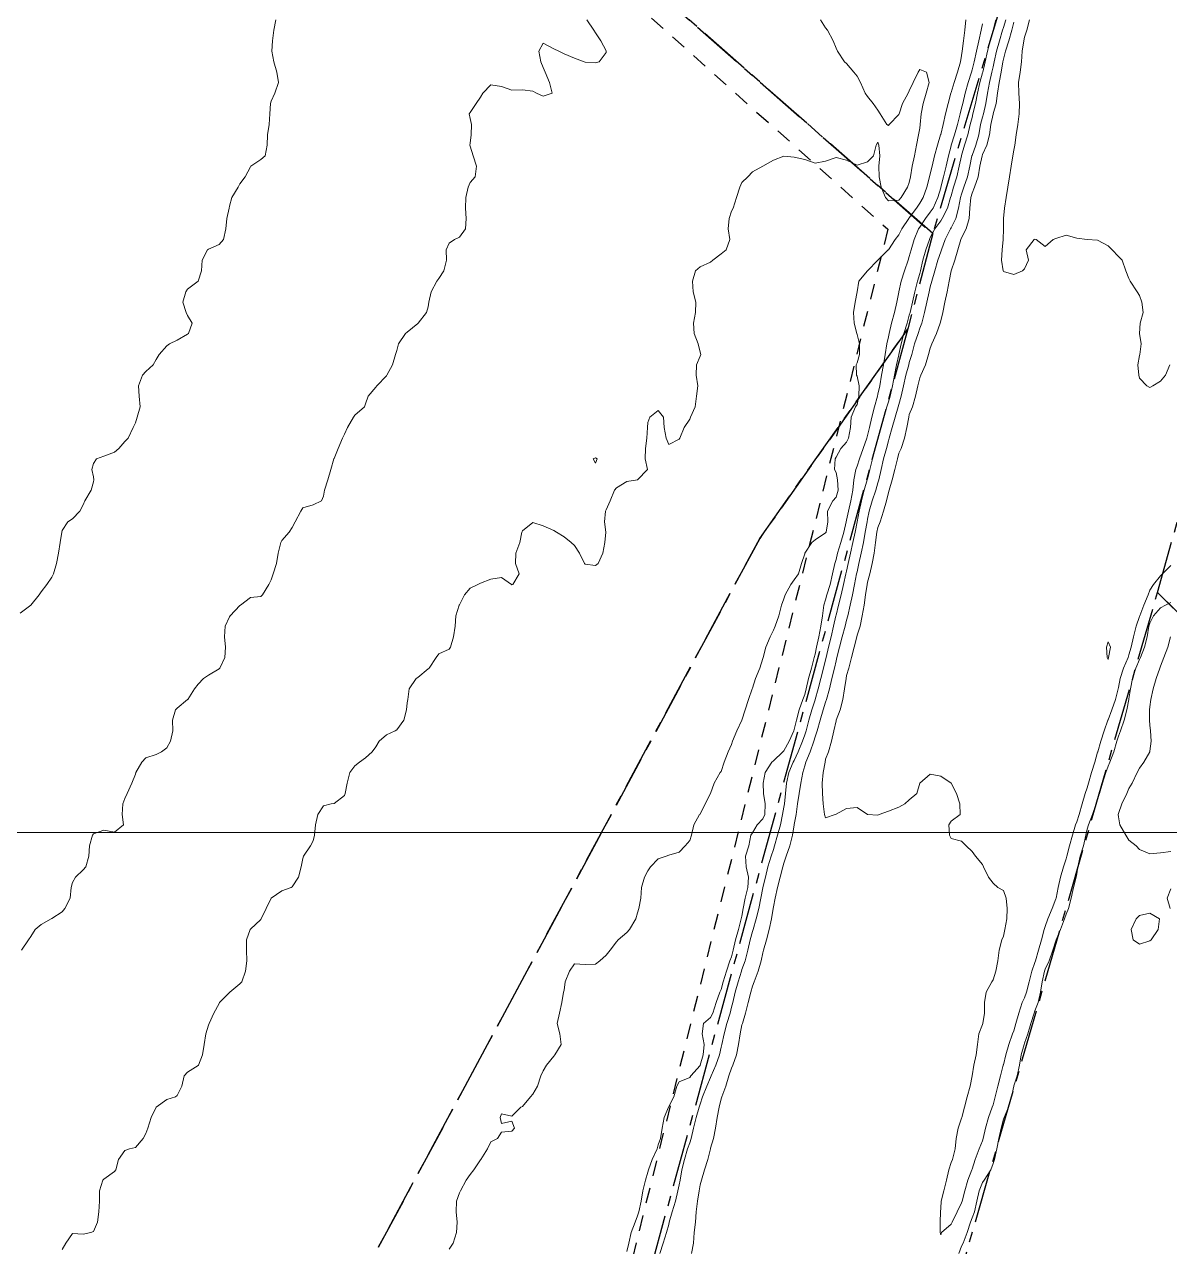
# Model space of a CAD drawing. Header units: centimetres. Extents: x 0 to 642158, y -847 to 649707.
# Drawn here: x 617780.9 to 617835.7, y 620967.6 to 621026 of the extents above; entities that cross this region are included whole.
import ezdxf

# ---------------------------------------------------------------- set-up
doc = ezdxf.new("R2010")
doc.units = ezdxf.units.CM
doc.header["$MEASUREMENT"] = 0
doc.linetypes.add('CENTERX2', pattern=[4, 2.5, -0.5, 0.5, -0.5])
doc.linetypes.add('JIS_02_0.7', pattern=[1.35, 0.75, -0.6])
for name, color, linetype, lineweight in [('MEV_grille', 254, 'Continuous', 9), ('WAL_parcellaire agricole', 7, 'JIS_02_0.7', 25), ('WAL_topographie 0.5', 253, 'Continuous', 20)]:
    doc.layers.add(name, color=color, linetype=linetype, lineweight=lineweight)
doc.layers.add('SPW_parcellaire cadastral', color=7, linetype='CENTERX2', lineweight=25, true_color=0xff0542)

# ---------------------------------------------------------------- blocks, each defined once
blk = doc.blocks.new('*U114')
at = {"layer": 'MEV_grille', "transparency": 33554687}
blk.add_lwpolyline([(-1338.461, 0), (1338.461, 0)], dxfattribs=at)
blk = doc.blocks.new('*U115')
at = {"layer": 'MEV_grille', "color": 0, "linetype": 'ByBlock', "lineweight": -2, "transparency": 16777216}
blk.add_blockref('*U114', (0, -1400), dxfattribs=at)

msp = doc.modelspace()

# ---------------------------------------------------------------- linework, layer by layer
at = {"layer": 'SPW_parcellaire cadastral'}
for points in [[(617783.06, 621052.299), (617824.366, 621016.028), (617823.177, 621011.472), (617816.096, 621001.449), (617790.775, 620954.35), (617787.593, 620940.336), (617787.517, 620940.003), (617678.966, 621055.851), (617718.844, 621070.16), (617752.33, 621080.15), (617767.153, 621066.773), (617783.06, 621052.299)], [(617783.06, 621052.299), (617833.415, 621046.455), (617824.366, 621016.028), (617783.06, 621052.299)], [(617850.916, 620983.327), (617835.111, 620998.855), (617837.56, 621007.598), (617839.482, 621014.454), (617861.199, 621008.341)], [(617805.366, 620946.351), (617799.744, 620926.838), (617787.593, 620940.336), (617790.775, 620954.35), (617816.096, 621001.449), (617823.177, 621011.472), (617805.366, 620946.351)], [(617835.37, 620945.51), (617831.067, 620946.753), (617824.494, 620948.556), (617820.852, 620949.557), (617835.111, 620998.855), (617850.916, 620983.327)]]:
    msp.add_lwpolyline(points, dxfattribs=at)
at = {"layer": 'WAL_parcellaire agricole'}
msp.add_lwpolyline([(617711.348, 621023.973), (617682.511, 621055.47), (617712.232, 621066.306), (617752.064, 621078.644), (617761.967, 621069.104), (617779.177, 621054.814), (617799.846, 621036.234), (617822.223, 621016.236), (617800.306, 620927.942), (617776.245, 620953.259), (617751.353, 620981.853), (617711.348, 621023.973)], dxfattribs=at)
at = {"layer": 'WAL_topographie 0.5'}
for points in [[(617792.962, 621026.25), (617792.871, 621025.75), (617792.802, 621025.25), (617792.767, 621024.75), (617792.878, 621024.25), (617793.019, 621023.75), (617793.091, 621023.25), (617792.921, 621022.75), (617792.75, 621022.368), (617792.706, 621022.25), (617792.671, 621021.75), (617792.646, 621021.25), (617792.57, 621020.75), (617792.557, 621020.25), (617792.45, 621019.75), (617792.25, 621019.568), (617791.773, 621019.25), (617791.75, 621019.221), (617791.5, 621018.75), (617791.25, 621018.402), (617791.16, 621018.25), (617790.863, 621017.75), (617790.75, 621017.341), (617790.73, 621017.25), (617790.625, 621016.75), (617790.569, 621016.25), (617790.46, 621015.75), (617790.25, 621015.509), (617789.75, 621015.279), (617789.702, 621015.25), (617789.447, 621014.75), (617789.412, 621014.25), (617789.25, 621013.75), (617789.25, 621013.75), (617788.75, 621013.378), (617788.661, 621013.25), (617788.518, 621012.75), (617788.676, 621012.25), (617788.75, 621012.112), (617788.964, 621011.75), (617788.785, 621011.25), (617788.75, 621011.216), (617788.25, 621010.926), (617787.889, 621010.75), (617787.75, 621010.657), (617787.395, 621010.25), (617787.25, 621010), (617787.095, 621009.75), (617786.75, 621009.428), (617786.597, 621009.25), (617786.404, 621008.75), (617786.432, 621008.25), (617786.478, 621007.75), (617786.332, 621007.25), (617786.25, 621006.984), (617786.153, 621006.75), (617785.911, 621006.25), (617785.75, 621006.083), (617785.464, 621005.75), (617785.25, 621005.567), (617784.75, 621005.382), (617784.393, 621005.25), (617784.25, 621005.028), (617784.176, 621004.75), (617784.25, 621004.393), (617784.265, 621004.25), (617784.25, 621004.159), (617784.143, 621003.75), (617783.835, 621003.25), (617783.75, 621003.056), (617783.588, 621002.75), (617783.25, 621002.379), (617783.028, 621002.25), (617782.75, 621001.833), (617782.73, 621001.75), (617782.654, 621001.25), (617782.574, 621000.75), (617782.476, 621000.25), (617782.344, 620999.75), (617782.25, 620999.589), (617782.012, 620999.25), (617781.75, 620998.9), (617781.656, 620998.75), (617781.25, 620998.25), (617781.25, 620998.25), (617780.75, 620997.875)], [(617807.827, 621026.25), (617808.171, 621025.75), (617808.25, 621025.627), (617808.503, 621025.25), (617808.75, 621024.773), (617808.76, 621024.75), (617808.75, 621024.691), (617808.424, 621024.25), (617808.25, 621024.191), (617807.75, 621024.234), (617807.7, 621024.25), (617807.25, 621024.42), (617806.75, 621024.627), (617806.491, 621024.75), (617806.25, 621024.87), (617805.75, 621025.143), (617805.546, 621024.75), (617805.64, 621024.25), (617805.75, 621023.97), (617805.849, 621023.75), (617806.044, 621023.25), (617806.182, 621022.75), (617805.75, 621022.597), (617805.422, 621022.75), (617805.25, 621022.835), (617804.75, 621022.898), (617804.25, 621022.884), (617803.75, 621023.056), (617803.25, 621023.135), (617802.865, 621022.75), (617802.75, 621022.546), (617802.547, 621022.25), (617802.25, 621021.818), (617802.215, 621021.75), (617802.25, 621021.536), (617802.321, 621021.25), (617802.297, 621020.75), (617802.25, 621020.35), (617802.242, 621020.25), (617802.25, 621020.217), (617802.396, 621019.75), (617802.566, 621019.25), (617802.49, 621018.75), (617802.25, 621018.464), (617802.167, 621018.25), (617802.056, 621017.75), (617802.034, 621017.25), (617802.061, 621016.75), (617802.039, 621016.25), (617801.75, 621015.856), (617801.5, 621015.75), (617801.25, 621015.575), (617801.115, 621015.25), (617801.13, 621014.75), (617801, 621014.25), (617800.75, 621013.888), (617800.655, 621013.75), (617800.388, 621013.25), (617800.285, 621012.75), (617800.25, 621012.528), (617800.172, 621012.25), (617799.771, 621011.75), (617799.75, 621011.733), (617799.25, 621011.318), (617799.169, 621011.25), (617798.836, 621010.75), (617798.75, 621010.438), (617798.685, 621010.25), (617798.547, 621009.75), (617798.273, 621009.25), (617798.25, 621009.223), (617797.79, 621008.75), (617797.75, 621008.69), (617797.383, 621008.25), (617797.25, 621007.887), (617797.206, 621007.75), (617796.75, 621007.342), (617796.681, 621007.25), (617796.395, 621006.75), (617796.25, 621006.442), (617796.148, 621006.25), (617795.946, 621005.75), (617795.75, 621005.274), (617795.741, 621005.25), (617795.6, 621004.75), (617795.445, 621004.25), (617795.285, 621003.75), (617795.25, 621003.464), (617795.156, 621003.25), (617794.75, 621003.053), (617794.25, 621002.906), (617794.164, 621002.75), (617793.891, 621002.25), (617793.75, 621001.975), (617793.6, 621001.75), (617793.25, 621001.346), (617793.2, 621001.25), (617793.074, 621000.75), (617793, 621000.25), (617792.839, 620999.75), (617792.75, 620999.461), (617792.636, 620999.25), (617792.325, 620998.75), (617792.25, 620998.675), (617791.75, 620998.631), (617791.279, 620998.25), (617791.25, 620998.237), (617790.787, 620997.75), (617790.75, 620997.702), (617790.538, 620997.25), (617790.513, 620996.75), (617790.556, 620996.25), (617790.524, 620995.75), (617790.294, 620995.25), (617790.25, 620995.208), (617789.75, 620994.909), (617789.509, 620994.75), (617789.25, 620994.481), (617789.079, 620994.25), (617788.763, 620993.75), (617788.75, 620993.738), (617788.25, 620993.331), (617788.177, 620993.25), (617788.031, 620992.75), (617788.038, 620992.25), (617787.933, 620991.75), (617787.75, 620991.436), (617787.5, 620991.25), (617787.25, 620991.115), (617786.75, 620990.956), (617786.561, 620990.75), (617786.272, 620990.25), (617786.25, 620990.173), (617786.088, 620989.75), (617785.862, 620989.25), (617785.75, 620989.013), (617785.659, 620988.75), (617785.617, 620988.25), (617785.679, 620987.75), (617785.25, 620987.397), (617784.75, 620987.5), (617784.25, 620987.317), (617784.203, 620987.25), (617784.055, 620986.75), (617784.023, 620986.25), (617783.884, 620985.75), (617783.75, 620985.605), (617783.385, 620985.25), (617783.25, 620985), (617783.174, 620984.75), (617783.127, 620984.25), (617782.871, 620983.75), (617782.75, 620983.598), (617782.25, 620983.265), (617782.224, 620983.25), (617781.75, 620982.985), (617781.464, 620982.75), (617781.25, 620982.417), (617781.139, 620982.25), (617780.806, 620981.75)], [(617819.006, 621026.25), (617819.25, 621025.87), (617819.338, 621025.75), (617819.61, 621025.25), (617819.75, 621024.9), (617819.813, 621024.75), (617820.155, 621024.25), (617820.25, 621024.155), (617820.604, 621023.75), (617820.75, 621023.555), (617820.917, 621023.25), (617821.133, 621022.75), (617821.25, 621022.583), (617821.519, 621022.25), (617821.75, 621021.934), (617821.859, 621021.75), (617822.171, 621021.25), (617822.25, 621021.205), (617822.292, 621021.25), (617822.75, 621021.721), (617822.767, 621021.75), (617822.93, 621022.25), (617823.189, 621022.75), (617823.25, 621022.859), (617823.434, 621023.25), (617823.667, 621023.75), (617823.75, 621023.875), (617824.073, 621023.75), (617824.198, 621023.25), (617824.048, 621022.75), (617823.907, 621022.25), (617823.818, 621021.75), (617823.766, 621021.25), (617823.75, 621021.068), (617823.693, 621020.75), (617823.596, 621020.25), (617823.493, 621019.75), (617823.389, 621019.25), (617823.303, 621018.75), (617823.25, 621018.475), (617823.163, 621018.25), (617822.852, 621017.75), (617822.75, 621017.629), (617822.25, 621017.595), (617822.114, 621017.75), (617821.9, 621018.25), (617821.804, 621018.75), (617821.795, 621019.25), (617821.842, 621019.75), (617821.788, 621020.25), (617821.75, 621020.393), (617821.67, 621020.25), (617821.536, 621019.75), (617821.25, 621019.464), (617820.75, 621019.306), (617820.25, 621019.538), (617819.75, 621019.669), (617819.25, 621019.494), (617818.75, 621019.4), (617818.25, 621019.567), (617817.75, 621019.679), (617817.25, 621019.736), (617816.75, 621019.547), (617816.25, 621019.25), (617816.25, 621019.25), (617815.75, 621018.988), (617815.533, 621018.75), (617815.25, 621018.479), (617815.152, 621018.25), (617814.99, 621017.75), (617814.823, 621017.25), (617814.75, 621017.102), (617814.632, 621016.75), (617814.59, 621016.25), (617814.666, 621015.75), (617814.5, 621015.25), (617814.25, 621015.067), (617813.85, 621014.75), (617813.75, 621014.657), (617813.25, 621014.432), (617813.028, 621014.25), (617812.885, 621013.75), (617812.917, 621013.25), (617813.038, 621012.75), (617813.025, 621012.25), (617812.928, 621011.75), (617812.958, 621011.25), (617813.16, 621010.75), (617813.25, 621010.361), (617813.282, 621010.25), (617813.25, 621010.159), (617813.07, 621009.75), (617813.054, 621009.25), (617813.132, 621008.75), (617813.083, 621008.25), (617813.007, 621007.75), (617812.791, 621007.25), (617812.75, 621007.156), (617812.49, 621006.75), (617812.283, 621006.25), (617812.25, 621006.2), (617811.75, 621005.938), (617811.618, 621006.25), (617811.53, 621006.75), (617811.5, 621007.25), (617811.25, 621007.575), (617810.844, 621007.25), (617810.75, 621007), (617810.731, 621006.75), (617810.708, 621006.25), (617810.644, 621005.75), (617810.623, 621005.25), (617810.733, 621004.75), (617810.25, 621004.25), (617810.25, 621004.25), (617809.75, 621004.168), (617809.25, 621003.875), (617809.148, 621003.75), (617808.946, 621003.25), (617808.75, 621002.81), (617808.724, 621002.75), (617808.68, 621002.25), (617808.743, 621001.75), (617808.699, 621001.25), (617808.604, 621000.75), (617808.377, 621000.25), (617808.25, 621000.148), (617807.75, 621000.212), (617807.721, 621000.25), (617807.477, 621000.75), (617807.25, 621001.104), (617807.088, 621001.25), (617806.75, 621001.528), (617806.38, 621001.75), (617806.25, 621001.823), (617805.75, 621002.056), (617805.25, 621002.217), (617804.75, 621001.806), (617804.724, 621001.75), (617804.633, 621001.25), (617804.44, 621000.75), (617804.421, 621000.25), (617804.596, 620999.75), (617804.296, 620999.25), (617804.25, 620999.237), (617804.228, 620999.25), (617803.75, 620999.573), (617803.25, 620999.506), (617802.75, 620999.304), (617802.625, 620999.25), (617802.25, 620999.068), (617801.987, 620998.75), (617801.75, 620998.275), (617801.736, 620998.25), (617801.571, 620997.75), (617801.542, 620997.25), (617801.464, 620996.75), (617801.319, 620996.25), (617801.25, 620996.155), (617800.75, 620995.93), (617800.632, 620995.75), (617800.29, 620995.25), (617800.25, 620995.206), (617799.75, 620994.791), (617799.678, 620994.75), (617799.341, 620994.25), (617799.273, 620993.75), (617799.25, 620993.583), (617799.213, 620993.25), (617799.089, 620992.75), (617798.75, 620992.287), (617798.671, 620992.25), (617798.25, 620992.06), (617797.908, 620991.75), (617797.75, 620991.477), (617797.578, 620991.25), (617797.25, 620990.962), (617796.958, 620990.75), (617796.75, 620990.571), (617796.507, 620990.25), (617796.377, 620989.75), (617796.281, 620989.25), (617796.25, 620989.162), (617795.75, 620988.779), (617795.607, 620988.75), (617795.25, 620988.667), (617794.966, 620988.25), (617794.866, 620987.75), (617794.819, 620987.25), (617794.75, 620986.983), (617794.62, 620986.75), (617794.289, 620986.25), (617794.25, 620986.143), (617794.174, 620985.75), (617794.045, 620985.25), (617793.75, 620984.779), (617793.691, 620984.75), (617793.25, 620984.597), (617792.75, 620984.25), (617792.75, 620984.25), (617792.511, 620983.75), (617792.269, 620983.25), (617792.25, 620983.231), (617791.75, 620982.769), (617791.74, 620982.75), (617791.567, 620982.25), (617791.562, 620981.75), (617791.583, 620981.25), (617791.516, 620980.75), (617791.345, 620980.25), (617791.25, 620980.147), (617790.766, 620979.75), (617790.75, 620979.736), (617790.276, 620979.25), (617790.25, 620979.208), (617790.006, 620978.75), (617789.781, 620978.25), (617789.75, 620978.178), (617789.627, 620977.75), (617789.534, 620977.25), (617789.466, 620976.75), (617789.261, 620976.25), (617789.25, 620976.238), (617788.75, 620975.917), (617788.591, 620975.75), (617788.475, 620975.25), (617788.25, 620974.8), (617788.167, 620974.75), (617787.75, 620974.615), (617787.25, 620974.25), (617787.25, 620974.25), (617787.005, 620973.75), (617786.848, 620973.25), (617786.75, 620972.985), (617786.629, 620972.75), (617786.25, 620972.319), (617785.964, 620972.25), (617785.75, 620972.178), (617785.45, 620971.75), (617785.324, 620971.25), (617785.25, 620971.174), (617784.75, 620970.811), (617784.691, 620970.75), (617784.531, 620970.25), (617784.535, 620969.75), (617784.504, 620969.25), (617784.441, 620968.75), (617784.25, 620968.3), (617784.125, 620968.25), (617783.75, 620968.173), (617783.25, 620968.212), (617782.934, 620967.75), (617782.75, 620967.446)], [(617825.959, 621026.25), (617825.909, 621025.75), (617825.847, 621025.25), (617825.783, 621024.75), (617825.75, 621024.552), (617825.689, 621024.25), (617825.551, 621023.75), (617825.39, 621023.25), (617825.25, 621022.775), (617825.242, 621022.75), (617825.106, 621022.25), (617824.983, 621021.75), (617824.863, 621021.25), (617824.75, 621020.773), (617824.744, 621020.75), (617824.599, 621020.25), (617824.461, 621019.75), (617824.338, 621019.25), (617824.25, 621018.886), (617824.213, 621018.75), (617824.085, 621018.25), (617823.907, 621017.75), (617823.75, 621017.491), (617823.587, 621017.25), (617823.25, 621016.784), (617823.22, 621016.75), (617822.885, 621016.25), (617822.75, 621015.962), (617822.574, 621015.75), (617822.25, 621015.259), (617822.235, 621015.25), (617821.75, 621014.75), (617821.75, 621014.75), (617821.25, 621014.25), (617821.25, 621014.25), (617820.839, 621013.75), (617820.75, 621013.25), (617820.75, 621013.25), (617820.659, 621012.75), (617820.575, 621012.25), (617820.613, 621011.75), (617820.734, 621011.25), (617820.75, 621011.2), (617820.867, 621010.75), (617820.863, 621010.25), (617820.75, 621009.85), (617820.716, 621009.75), (617820.726, 621009.25), (617820.75, 621009.211), (617820.855, 621008.75), (617820.843, 621008.25), (617820.75, 621007.853), (617820.677, 621007.75), (617820.475, 621007.25), (617820.439, 621006.75), (617820.349, 621006.25), (617820.25, 621006.051), (617819.968, 621005.75), (617819.75, 621005.337), (617819.702, 621005.25), (617819.668, 621004.75), (617819.75, 621004.598), (617819.822, 621004.25), (617819.843, 621003.75), (617819.75, 621003.419), (617819.592, 621003.25), (617819.342, 621002.75), (617819.354, 621002.25), (617819.267, 621001.75), (617819.25, 621001.718), (617818.75, 621001.383), (617818.587, 621001.25), (617818.258, 621000.75), (617818.25, 621000.716), (617818.089, 621000.25), (617817.952, 620999.75), (617817.75, 620999.464), (617817.591, 620999.25), (617817.308, 620998.75), (617817.25, 620998.564), (617817.147, 620998.25), (617817.019, 620997.75), (617816.835, 620997.25), (617816.75, 620997.056), (617816.591, 620996.75), (617816.388, 620996.25), (617816.265, 620995.75), (617816.25, 620995.699), (617816.107, 620995.25), (617815.898, 620994.75), (617815.75, 620994.283), (617815.737, 620994.25), (617815.566, 620993.75), (617815.407, 620993.25), (617815.25, 620992.75), (617815.25, 620992.75), (617814.998, 620992.25), (617814.8, 620991.75), (617814.75, 620991.599), (617814.587, 620991.25), (617814.395, 620990.75), (617814.25, 620990.304), (617814.206, 620990.25), (617813.925, 620989.75), (617813.75, 620989.25), (617813.75, 620989.25), (617813.492, 620988.75), (617813.25, 620988.265), (617813.227, 620988.25), (617812.954, 620987.75), (617812.839, 620987.25), (617812.75, 620987), (617812.538, 620986.75), (617812.25, 620986.438), (617811.75, 620986.306), (617811.625, 620986.25), (617811.25, 620986.128), (617810.882, 620985.75), (617810.75, 620985.55), (617810.587, 620985.25), (617810.444, 620984.75), (617810.41, 620984.25), (617810.32, 620983.75), (617810.25, 620983.536), (617810.173, 620983.25), (617809.878, 620982.75), (617809.75, 620982.599), (617809.324, 620982.25), (617809.25, 620982.163), (617808.953, 620981.75), (617808.75, 620981.518), (617808.462, 620981.25), (617808.25, 620981.083), (617807.75, 620981.074), (617807.25, 620981.1), (617807, 620980.75), (617806.798, 620980.25), (617806.75, 620979.85), (617806.725, 620979.75), (617806.637, 620979.25), (617806.533, 620978.75), (617806.417, 620978.25), (617806.55, 620977.75), (617806.609, 620977.25), (617806.309, 620976.75), (617806.25, 620976.685), (617805.912, 620976.25), (617805.75, 620975.99), (617805.641, 620975.75), (617805.475, 620975.25), (617805.25, 620974.875), (617805.135, 620974.75), (617804.75, 620974.281), (617804.679, 620974.25), (617804.25, 620973.821), (617803.75, 620973.929), (617803.684, 620973.75), (617803.75, 620973.472), (617804.25, 620973.583), (617804.375, 620973.25), (617804.25, 620973.096), (617803.75, 620973.05), (617803.562, 620972.75), (617803.25, 620972.583), (617803.078, 620972.25), (617802.764, 620971.75), (617802.75, 620971.734), (617802.438, 620971.25), (617802.25, 620971.025), (617802.064, 620970.75), (617801.799, 620970.25), (617801.75, 620970.146), (617801.602, 620969.75), (617801.581, 620969.25), (617801.639, 620968.75), (617801.599, 620968.25), (617801.446, 620967.75), (617801.25, 620967.46)], [(617827.38, 621026.25), (617827.258, 621025.75), (617827.25, 621025.719), (617827.113, 621025.25), (617826.983, 621024.75), (617826.871, 621024.25), (617826.758, 621023.75), (617826.75, 621023.714), (617826.623, 621023.25), (617826.511, 621022.75), (617826.409, 621022.25), (617826.289, 621021.75), (617826.25, 621021.578), (617826.162, 621021.25), (617826.044, 621020.75), (617825.888, 621020.25), (617825.75, 621019.758), (617825.748, 621019.75), (617825.638, 621019.25), (617825.514, 621018.75), (617825.36, 621018.25), (617825.25, 621017.832), (617825.225, 621017.75), (617825.067, 621017.25), (617824.82, 621016.75), (617824.75, 621016.638), (617824.472, 621016.25), (617824.25, 621015.836), (617824.207, 621015.75), (617824.036, 621015.25), (617823.9, 621014.75), (617823.783, 621014.25), (617823.75, 621014.124), (617823.647, 621013.75), (617823.514, 621013.25), (617823.403, 621012.75), (617823.285, 621012.25), (617823.25, 621012.126), (617823.141, 621011.75), (617822.989, 621011.25), (617822.86, 621010.75), (617822.754, 621010.25), (617822.75, 621010.233), (617822.644, 621009.75), (617822.538, 621009.25), (617822.439, 621008.75), (617822.329, 621008.25), (617822.25, 621007.976), (617822.178, 621007.75), (617822.026, 621007.25), (617821.894, 621006.75), (617821.761, 621006.25), (617821.75, 621006.209), (617821.623, 621005.75), (617821.49, 621005.25), (617821.364, 621004.75), (617821.25, 621004.288), (617821.239, 621004.25), (617821.091, 621003.75), (617820.963, 621003.25), (617820.853, 621002.75), (617820.751, 621002.25), (617820.75, 621002.243), (617820.658, 621001.75), (617820.549, 621001.25), (617820.432, 621000.75), (617820.331, 621000.25), (617820.25, 620999.876), (617820.219, 620999.75), (617820.102, 620999.25), (617819.986, 620998.75), (617819.862, 620998.25), (617819.75, 620997.774), (617819.744, 620997.75), (617819.623, 620997.25), (617819.506, 620996.75), (617819.393, 620996.25), (617819.279, 620995.75), (617819.25, 620995.636), (617819.144, 620995.25), (617819.012, 620994.75), (617818.895, 620994.25), (617818.755, 620993.75), (617818.75, 620993.736), (617818.589, 620993.25), (617818.442, 620992.75), (617818.311, 620992.25), (617818.25, 620992.058), (617818.145, 620991.75), (617817.929, 620991.25), (617817.75, 620990.834), (617817.701, 620990.75), (617817.496, 620990.25), (617817.386, 620989.75), (617817.328, 620989.25), (617817.275, 620988.75), (617817.25, 620988.593), (617817.189, 620988.25), (617817.085, 620987.75), (617816.952, 620987.25), (617816.801, 620986.75), (617816.75, 620986.574), (617816.646, 620986.25), (617816.492, 620985.75), (617816.368, 620985.25), (617816.254, 620984.75), (617816.25, 620984.731), (617816.151, 620984.25), (617816.05, 620983.75), (617815.925, 620983.25), (617815.777, 620982.75), (617815.75, 620982.652), (617815.649, 620982.25), (617815.535, 620981.75), (617815.397, 620981.25), (617815.25, 620980.833), (617815.223, 620980.75), (617815.063, 620980.25), (617814.922, 620979.75), (617814.806, 620979.25), (617814.75, 620979.03), (617814.679, 620978.75), (617814.532, 620978.25), (617814.391, 620977.75), (617814.284, 620977.25), (617814.25, 620977.113), (617814.171, 620976.75), (617813.997, 620976.25), (617813.782, 620975.75), (617813.75, 620975.675), (617813.562, 620975.25), (617813.359, 620974.75), (617813.25, 620974.39), (617813.203, 620974.25), (617813.067, 620973.75), (617812.939, 620973.25), (617812.818, 620972.75), (617812.75, 620972.535), (617812.653, 620972.25), (617812.495, 620971.75), (617812.38, 620971.25), (617812.288, 620970.75), (617812.25, 620970.537), (617812.191, 620970.25), (617812.066, 620969.75), (617811.916, 620969.25), (617811.777, 620968.75), (617811.75, 620968.638), (617811.643, 620968.25), (617811.487, 620967.75), (617811.32, 620967.25)], [(617827.857, 621026.25), (617827.75, 621025.879), (617827.71, 621025.75), (617827.553, 621025.25), (617827.418, 621024.75), (617827.306, 621024.25), (617827.25, 621024.006), (617827.19, 621023.75), (617827.075, 621023.25), (617826.992, 621022.75), (617826.915, 621022.25), (617826.789, 621021.75), (617826.75, 621021.598), (617826.657, 621021.25), (617826.574, 621020.75), (617826.43, 621020.25), (617826.25, 621019.77), (617826.243, 621019.75), (617826.138, 621019.25), (617826.034, 621018.75), (617825.859, 621018.25), (617825.75, 621017.908), (617825.7, 621017.75), (617825.604, 621017.25), (617825.474, 621016.75), (617825.25, 621016.303), (617825.218, 621016.25), (617824.965, 621015.75), (617824.783, 621015.25), (617824.75, 621015.153), (617824.617, 621014.75), (617824.469, 621014.25), (617824.329, 621013.75), (617824.25, 621013.477), (617824.192, 621013.25), (617824.079, 621012.75), (617823.972, 621012.25), (617823.843, 621011.75), (617823.75, 621011.501), (617823.668, 621011.25), (617823.505, 621010.75), (617823.368, 621010.25), (617823.25, 621009.861), (617823.221, 621009.75), (617823.087, 621009.25), (617822.967, 621008.75), (617822.858, 621008.25), (617822.75, 621007.862), (617822.72, 621007.75), (617822.572, 621007.25), (617822.435, 621006.75), (617822.291, 621006.25), (617822.25, 621006.114), (617822.156, 621005.75), (617822.023, 621005.25), (617821.904, 621004.75), (617821.792, 621004.25), (617821.75, 621004.109), (617821.643, 621003.75), (617821.474, 621003.25), (617821.335, 621002.75), (617821.25, 621002.369), (617821.228, 621002.25), (617821.143, 621001.75), (617821.057, 621001.25), (617820.954, 621000.75), (617820.843, 621000.25), (617820.75, 620999.852), (617820.728, 620999.75), (617820.626, 620999.25), (617820.532, 620998.75), (617820.427, 620998.25), (617820.308, 620997.75), (617820.25, 620997.537), (617820.179, 620997.25), (617820.046, 620996.75), (617819.912, 620996.25), (617819.79, 620995.75), (617819.75, 620995.589), (617819.674, 620995.25), (617819.55, 620994.75), (617819.434, 620994.25), (617819.295, 620993.75), (617819.25, 620993.62), (617819.138, 620993.25), (617818.991, 620992.75), (617818.849, 620992.25), (617818.75, 620991.955), (617818.689, 620991.75), (617818.507, 620991.25), (617818.306, 620990.75), (617818.25, 620990.566), (617818.164, 620990.25), (617818.064, 620989.75), (617817.981, 620989.25), (617817.912, 620988.75), (617817.834, 620988.25), (617817.75, 620987.772), (617817.747, 620987.75), (617817.663, 620987.25), (617817.536, 620986.75), (617817.37, 620986.25), (617817.25, 620985.912), (617817.201, 620985.75), (617817.078, 620985.25), (617816.955, 620984.75), (617816.832, 620984.25), (617816.75, 620983.83), (617816.738, 620983.75), (617816.654, 620983.25), (617816.545, 620982.75), (617816.42, 620982.25), (617816.284, 620981.75), (617816.25, 620981.635), (617816.167, 620981.25), (617816.024, 620980.75), (617815.836, 620980.25), (617815.75, 620980.033), (617815.677, 620979.75), (617815.552, 620979.25), (617815.423, 620978.75), (617815.269, 620978.25), (617815.25, 620978.181), (617815.166, 620977.75), (617815.088, 620977.25), (617814.988, 620976.75), (617814.808, 620976.25), (617814.75, 620976.113), (617814.628, 620975.75), (617814.471, 620975.25), (617814.288, 620974.75), (617814.25, 620974.642), (617814.153, 620974.25), (617814.062, 620973.75), (617813.985, 620973.25), (617813.884, 620972.75), (617813.75, 620972.283), (617813.743, 620972.25), (617813.615, 620971.75), (617813.461, 620971.25), (617813.31, 620970.75), (617813.25, 620970.528), (617813.201, 620970.25), (617813.121, 620969.75), (617813.064, 620969.25), (617813.021, 620968.75), (617812.967, 620968.25), (617812.926, 620967.75), (617812.84, 620967.25)], [(617828.25, 621026.141), (617828.15, 621025.75), (617828.002, 621025.25), (617827.853, 621024.75), (617827.75, 621024.374), (617827.725, 621024.25), (617827.633, 621023.75), (617827.54, 621023.25), (617827.47, 621022.75), (617827.4, 621022.25), (617827.254, 621021.75), (617827.25, 621021.739), (617827.139, 621021.25), (617827.078, 621020.75), (617826.963, 621020.25), (617826.75, 621019.815), (617826.725, 621019.75), (617826.618, 621019.25), (617826.542, 621018.75), (617826.369, 621018.25), (617826.25, 621017.954), (617826.193, 621017.75), (617826.149, 621017.25), (617826.114, 621016.75), (617825.963, 621016.25), (617825.75, 621015.823), (617825.718, 621015.75), (617825.571, 621015.25), (617825.426, 621014.75), (617825.251, 621014.25), (617825.25, 621014.244), (617825.154, 621013.75), (617825.065, 621013.25), (617824.948, 621012.75), (617824.848, 621012.25), (617824.75, 621011.86), (617824.73, 621011.75), (617824.551, 621011.25), (617824.323, 621010.75), (617824.25, 621010.549), (617824.166, 621010.25), (617824.02, 621009.75), (617823.804, 621009.25), (617823.75, 621009.132), (617823.657, 621008.75), (617823.538, 621008.25), (617823.406, 621007.75), (617823.25, 621007.368), (617823.222, 621007.25), (617823.123, 621006.75), (617823.014, 621006.25), (617822.853, 621005.75), (617822.75, 621005.519), (617822.682, 621005.25), (617822.552, 621004.75), (617822.429, 621004.25), (617822.289, 621003.75), (617822.25, 621003.638), (617822.156, 621003.25), (617822.009, 621002.75), (617821.852, 621002.25), (617821.75, 621001.979), (617821.703, 621001.75), (617821.633, 621001.25), (617821.574, 621000.75), (617821.478, 621000.25), (617821.36, 620999.75), (617821.25, 620999.362), (617821.231, 620999.25), (617821.154, 620998.75), (617821.084, 620998.25), (617821.001, 620997.75), (617820.893, 620997.25), (617820.75, 620996.826), (617820.733, 620996.75), (617820.611, 620996.25), (617820.486, 620995.75), (617820.359, 620995.25), (617820.25, 620994.897), (617820.225, 620994.75), (617820.147, 620994.25), (617820.067, 620993.75), (617819.949, 620993.25), (617819.759, 620992.75), (617819.75, 620992.73), (617819.647, 620992.25), (617819.522, 620991.75), (617819.38, 620991.25), (617819.25, 620990.885), (617819.223, 620990.75), (617819.134, 620990.25), (617819.082, 620989.75), (617819.095, 620989.25), (617819.136, 620988.75), (617819.201, 620988.25), (617819.25, 620988.083), (617819.7, 620988.25), (617819.75, 620988.263), (617820.25, 620988.536), (617820.75, 620988.583), (617821.25, 620988.25), (617821.251, 620988.25), (617821.75, 620988.219), (617821.813, 620988.25), (617822.25, 620988.409), (617822.75, 620988.603), (617823.028, 620988.75), (617823.25, 620988.941), (617823.611, 620989.25), (617823.75, 620989.75), (617823.75, 620989.75), (617824.25, 620990.179), (617824.75, 620990.083), (617825.25, 620989.75), (617825.25, 620989.75), (617825.5, 620989.25), (617825.659, 620988.75), (617825.688, 620988.25), (617825.25, 620987.932), (617825.139, 620987.75), (617825.163, 620987.25), (617825.25, 620987.096), (617825.75, 620986.972), (617825.972, 620986.75), (617826.25, 620986.472), (617826.417, 620986.25), (617826.75, 620985.85), (617826.788, 620985.75), (617827.036, 620985.25), (617827.25, 620984.969), (617827.483, 620984.75), (617827.75, 620984.607), (617827.875, 620984.25), (617827.934, 620983.75), (617827.904, 620983.25), (617827.818, 620982.75), (617827.75, 620982.425), (617827.671, 620982.25), (617827.543, 620981.75), (617827.482, 620981.25), (617827.381, 620980.75), (617827.25, 620980.341), (617827.193, 620980.25), (617826.926, 620979.75), (617826.841, 620979.25), (617826.84, 620978.75), (617826.765, 620978.25), (617826.75, 620978.203), (617826.565, 620977.75), (617826.507, 620977.25), (617826.447, 620976.75), (617826.33, 620976.25), (617826.251, 620975.75), (617826.25, 620975.741), (617826.156, 620975.25), (617826.019, 620974.75), (617825.882, 620974.25), (617825.757, 620973.75), (617825.75, 620973.729), (617825.589, 620973.25), (617825.485, 620972.75), (617825.439, 620972.25), (617825.313, 620971.75), (617825.25, 620971.6), (617825.134, 620971.25), (617825.032, 620970.75), (617824.898, 620970.25), (617824.778, 620969.75), (617824.75, 620969.417), (617824.739, 620969.25), (617824.718, 620968.75), (617824.72, 620968.25), (617824.75, 620968.142), (617824.792, 620968.25), (617825.25, 620968.653), (617825.296, 620968.75), (617825.534, 620969.25), (617825.75, 620969.67), (617825.774, 620969.75), (617825.901, 620970.25), (617826.047, 620970.75), (617826.235, 620971.25), (617826.25, 620971.281), (617826.399, 620971.75), (617826.593, 620972.25), (617826.75, 620972.646), (617826.779, 620972.75), (617826.898, 620973.25), (617827.035, 620973.75), (617827.21, 620974.25), (617827.25, 620974.352), (617827.359, 620974.75), (617827.48, 620975.25), (617827.609, 620975.75), (617827.742, 620976.25), (617827.75, 620976.273), (617827.857, 620976.75), (617828.008, 620977.25), (617828.189, 620977.75), (617828.25, 620977.905), (617828.348, 620978.25), (617828.479, 620978.75), (617828.643, 620979.25), (617828.75, 620979.482), (617828.844, 620979.75), (617828.979, 620980.25), (617829.1, 620980.75), (617829.25, 620981.173), (617829.275, 620981.25), (617829.431, 620981.75), (617829.563, 620982.25), (617829.697, 620982.75), (617829.75, 620982.888), (617829.869, 620983.25), (617830.072, 620983.75), (617830.25, 620984.206), (617830.265, 620984.25), (617830.372, 620984.75), (617830.478, 620985.25), (617830.628, 620985.75), (617830.75, 620986.129), (617830.78, 620986.25), (617830.909, 620986.75), (617831.044, 620987.25), (617831.195, 620987.75), (617831.25, 620987.892), (617831.365, 620988.25), (617831.511, 620988.75), (617831.654, 620989.25), (617831.75, 620989.526), (617831.817, 620989.75), (617831.965, 620990.25), (617832.111, 620990.75), (617832.25, 620991.227), (617832.257, 620991.25), (617832.406, 620991.75), (617832.562, 620992.25), (617832.739, 620992.75), (617832.75, 620992.776), (617832.925, 620993.25), (617833.1, 620993.75), (617833.232, 620994.25), (617833.25, 620994.325), (617833.329, 620994.75), (617833.485, 620995.25), (617833.704, 620995.75), (617833.75, 620995.889), (617833.86, 620996.25), (617833.967, 620996.75), (617834.089, 620997.25), (617834.25, 620997.709), (617834.264, 620997.75), (617834.459, 620998.25), (617834.662, 620998.75), (617834.75, 620998.98), (617834.924, 620999.25), (617835.25, 620999.666), (617835.35, 620999.75), (617835.75, 621000.15)], [(617828.987, 621026.25), (617828.87, 621025.75), (617828.75, 621025.417), (617828.717, 621025.25), (617828.652, 621024.75), (617828.618, 621024.25), (617828.547, 621023.75), (617828.476, 621023.25), (617828.479, 621022.75), (617828.518, 621022.25), (617828.507, 621021.75), (617828.435, 621021.25), (617828.361, 621020.75), (617828.291, 621020.25), (617828.25, 621020.012), (617828.204, 621019.75), (617828.12, 621019.25), (617828.04, 621018.75), (617827.957, 621018.25), (617827.875, 621017.75), (617827.801, 621017.25), (617827.75, 621016.75), (617827.75, 621016.749), (617827.745, 621016.25), (617827.738, 621015.75), (617827.684, 621015.25), (617827.654, 621014.75), (617827.741, 621014.25), (617827.75, 621014.212), (617828.25, 621014.077), (617828.659, 621014.25), (617828.75, 621014.35), (617828.95, 621014.75), (617828.833, 621015.25), (617829.217, 621015.75), (617829.25, 621015.765), (617829.321, 621015.75), (617829.75, 621015.417), (617830.125, 621015.75), (617830.25, 621015.794), (617830.75, 621015.954), (617831.25, 621015.813), (617831.75, 621015.75), (617831.75, 621015.75), (617832.25, 621015.713), (617832.75, 621015.45), (617832.95, 621015.25), (617833.25, 621014.938), (617833.43, 621014.75), (617833.607, 621014.25), (617833.75, 621013.875), (617833.803, 621013.75), (617834.135, 621013.25), (617834.25, 621013.062), (617834.364, 621012.75), (617834.429, 621012.25), (617834.288, 621011.75), (617834.25, 621011.25), (617834.329, 621010.75), (617834.262, 621010.25), (617834.25, 621010.204), (617834.173, 621009.75), (617834.217, 621009.25), (617834.25, 621009.118), (617834.6, 621008.75), (617834.75, 621008.669), (617834.893, 621008.75), (617835.25, 621008.964), (617835.5, 621009.25), (617835.707, 621009.75)], [(617826.75, 621026.056), (617826.679, 621025.75), (617826.568, 621025.25), (617826.461, 621024.75), (617826.349, 621024.25), (617826.25, 621023.853), (617826.221, 621023.75), (617826.069, 621023.25), (617825.924, 621022.75), (617825.802, 621022.25), (617825.75, 621022.027), (617825.682, 621021.75), (617825.548, 621021.25), (617825.407, 621020.75), (617825.258, 621020.25), (617825.25, 621020.221), (617825.12, 621019.75), (617825.004, 621019.25), (617824.887, 621018.75), (617824.758, 621018.25), (617824.75, 621018.22), (617824.617, 621017.75), (617824.388, 621017.25), (617824.25, 621017.048), (617824.027, 621016.75), (617823.75, 621016.342), (617823.693, 621016.25), (617823.483, 621015.75), (617823.331, 621015.25), (617823.25, 621014.937), (617823.187, 621014.75), (617823.02, 621014.25), (617822.864, 621013.75), (617822.755, 621013.25), (617822.75, 621013.222), (617822.654, 621012.75), (617822.54, 621012.25), (617822.405, 621011.75), (617822.283, 621011.25), (617822.25, 621011.083), (617822.179, 621010.75), (617822.096, 621010.25), (617822.015, 621009.75), (617821.927, 621009.25), (617821.838, 621008.75), (617821.75, 621008.349), (617821.726, 621008.25), (617821.58, 621007.75), (617821.451, 621007.25), (617821.341, 621006.75), (617821.25, 621006.379), (617821.212, 621006.25), (617821.048, 621005.75), (617820.86, 621005.25), (617820.75, 621004.912), (617820.687, 621004.75), (617820.605, 621004.25), (617820.547, 621003.75), (617820.459, 621003.25), (617820.348, 621002.75), (617820.25, 621002.319), (617820.23, 621002.25), (617820.112, 621001.75), (617819.974, 621001.25), (617819.818, 621000.75), (617819.75, 621000.435), (617819.685, 621000.25), (617819.581, 620999.75), (617819.462, 620999.25), (617819.305, 620998.75), (617819.25, 620998.512), (617819.161, 620998.25), (617819.092, 620997.75), (617819.02, 620997.25), (617818.923, 620996.75), (617818.82, 620996.25), (617818.75, 620995.912), (617818.708, 620995.75), (617818.571, 620995.25), (617818.437, 620994.75), (617818.32, 620994.25), (617818.25, 620993.978), (617818.166, 620993.75), (617817.979, 620993.25), (617817.852, 620992.75), (617817.75, 620992.308), (617817.731, 620992.25), (617817.506, 620991.75), (617817.25, 620991.294), (617817.197, 620991.25), (617816.75, 620990.81), (617816.68, 620990.75), (617816.363, 620990.25), (617816.264, 620989.75), (617816.271, 620989.25), (617816.366, 620988.75), (617816.335, 620988.25), (617816.25, 620988.046), (617815.982, 620987.75), (617815.75, 620987.37), (617815.679, 620987.25), (617815.571, 620986.75), (617815.415, 620986.25), (617815.443, 620985.75), (617815.561, 620985.25), (617815.534, 620984.75), (617815.408, 620984.25), (617815.306, 620983.75), (617815.25, 620983.38), (617815.217, 620983.25), (617815.077, 620982.75), (617814.947, 620982.25), (617814.826, 620981.75), (617814.75, 620981.436), (617814.676, 620981.25), (617814.513, 620980.75), (617814.356, 620980.25), (617814.25, 620979.869), (617814.184, 620979.75), (617814.017, 620979.25), (617813.852, 620978.75), (617813.75, 620978.532), (617813.412, 620978.25), (617813.342, 620977.75), (617813.442, 620977.25), (617813.402, 620976.75), (617813.251, 620976.25), (617813.25, 620976.248), (617812.81, 620975.75), (617812.75, 620975.662), (617812.25, 620975.453), (617812.137, 620975.25), (617811.991, 620974.75), (617811.75, 620974.277), (617811.74, 620974.25), (617811.537, 620973.75), (617811.427, 620973.25), (617811.355, 620972.75), (617811.25, 620972.446), (617811.193, 620972.25), (617810.959, 620971.75), (617810.783, 620971.25), (617810.75, 620971.145), (617810.636, 620970.75), (617810.511, 620970.25), (617810.423, 620969.75), (617810.323, 620969.25), (617810.25, 620969.044), (617810.144, 620968.75), (617809.953, 620968.25), (617809.839, 620967.75), (617809.75, 620967.342)], [(617808.25, 621005.041), (617808.326, 621005.25), (617808.25, 621005.31), (617808.136, 621005.25), (617808.25, 621005.041)], [(617825.624, 620967.25), (617825.75, 620967.606), (617825.819, 620967.75), (617826.012, 620968.25), (617826.18, 620968.75), (617826.25, 620968.963), (617826.368, 620969.25), (617826.48, 620969.75), (617826.596, 620970.25), (617826.75, 620970.646), (617826.824, 620970.75), (617827.151, 620971.25), (617827.25, 620971.549), (617827.326, 620971.75), (617827.431, 620972.25), (617827.532, 620972.75), (617827.64, 620973.25), (617827.75, 620973.675), (617827.778, 620973.75), (617827.993, 620974.25), (617828.14, 620974.75), (617828.246, 620975.25), (617828.25, 620975.267), (617828.4, 620975.75), (617828.509, 620976.25), (617828.602, 620976.75), (617828.733, 620977.25), (617828.75, 620977.308), (617828.919, 620977.75), (617829.063, 620978.25), (617829.215, 620978.75), (617829.25, 620978.863), (617829.404, 620979.25), (617829.528, 620979.75), (617829.608, 620980.25), (617829.716, 620980.75), (617829.75, 620980.848), (617829.934, 620981.25), (617830.117, 620981.75), (617830.25, 620982.199), (617830.272, 620982.25), (617830.472, 620982.75), (617830.669, 620983.25), (617830.75, 620983.473), (617830.862, 620983.75), (617830.984, 620984.25), (617831.104, 620984.75), (617831.23, 620985.25), (617831.25, 620985.407), (617831.3, 620985.75), (617831.415, 620986.25), (617831.579, 620986.75), (617831.685, 620987.25), (617831.75, 620987.541), (617831.808, 620987.75), (617832.003, 620988.25), (617832.177, 620988.75), (617832.25, 620989), (617832.338, 620989.25), (617832.484, 620989.75), (617832.637, 620990.25), (617832.75, 620990.562), (617832.84, 620990.75), (617833.03, 620991.25), (617833.173, 620991.75), (617833.25, 620991.992), (617833.346, 620992.25), (617833.513, 620992.75), (617833.64, 620993.25), (617833.745, 620993.75), (617833.75, 620993.781), (617833.829, 620994.25), (617833.913, 620994.75), (617834.084, 620995.25), (617834.25, 620995.657), (617834.298, 620995.75), (617834.499, 620996.25), (617834.622, 620996.75), (617834.7, 620997.25), (617834.75, 620997.394), (617834.917, 620997.75), (617835.25, 620998.131), (617835.495, 620998.25), (617835.75, 620998.381)], [(617832.75, 620995.665), (617832.776, 620995.75), (617832.868, 620996.25), (617832.75, 620996.496), (617832.681, 620996.25), (617832.704, 620995.75), (617832.75, 620995.665)], [(617835.75, 620986.472), (617835.25, 620986.406), (617834.75, 620986.371), (617834.25, 620986.564), (617834.091, 620986.75), (617833.75, 620987.014), (617833.603, 620987.25), (617833.318, 620987.75), (617833.25, 620988.132), (617833.238, 620988.25), (617833.25, 620988.298), (617833.408, 620988.75), (617833.643, 620989.25), (617833.75, 620989.485), (617833.897, 620989.75), (617834.145, 620990.25), (617834.25, 620990.464), (617834.457, 620990.75), (617834.745, 620991.25), (617834.75, 620991.276), (617834.818, 620991.75), (617834.775, 620992.25), (617834.75, 620992.517), (617834.735, 620992.75), (617834.738, 620993.25), (617834.75, 620993.393), (617834.791, 620993.75), (617834.903, 620994.25), (617835.053, 620994.75), (617835.22, 620995.25), (617835.25, 620995.332), (617835.419, 620995.75), (617835.604, 620996.25), (617835.736, 620996.75)], [(617835.726, 620983.75), (617835.575, 620984.25), (617835.75, 620984.687)], [(617834.818, 620982.25), (617834.75, 620982.199), (617834.25, 620982.043), (617833.944, 620982.25), (617833.852, 620982.75), (617834.101, 620983.25), (617834.25, 620983.412), (617834.75, 620983.519), (617835.206, 620983.25), (617835.141, 620982.75), (617834.818, 620982.25)]]:
    msp.add_lwpolyline(points, dxfattribs=at)

# ---------------------------------------------------------------- block references
at = {"layer": 'MEV_grille', "transparency": 33554687}
msp.add_blockref('*U115', (616669.481, 622387.381), dxfattribs=at)

doc.saveas('drawing.dxf')
